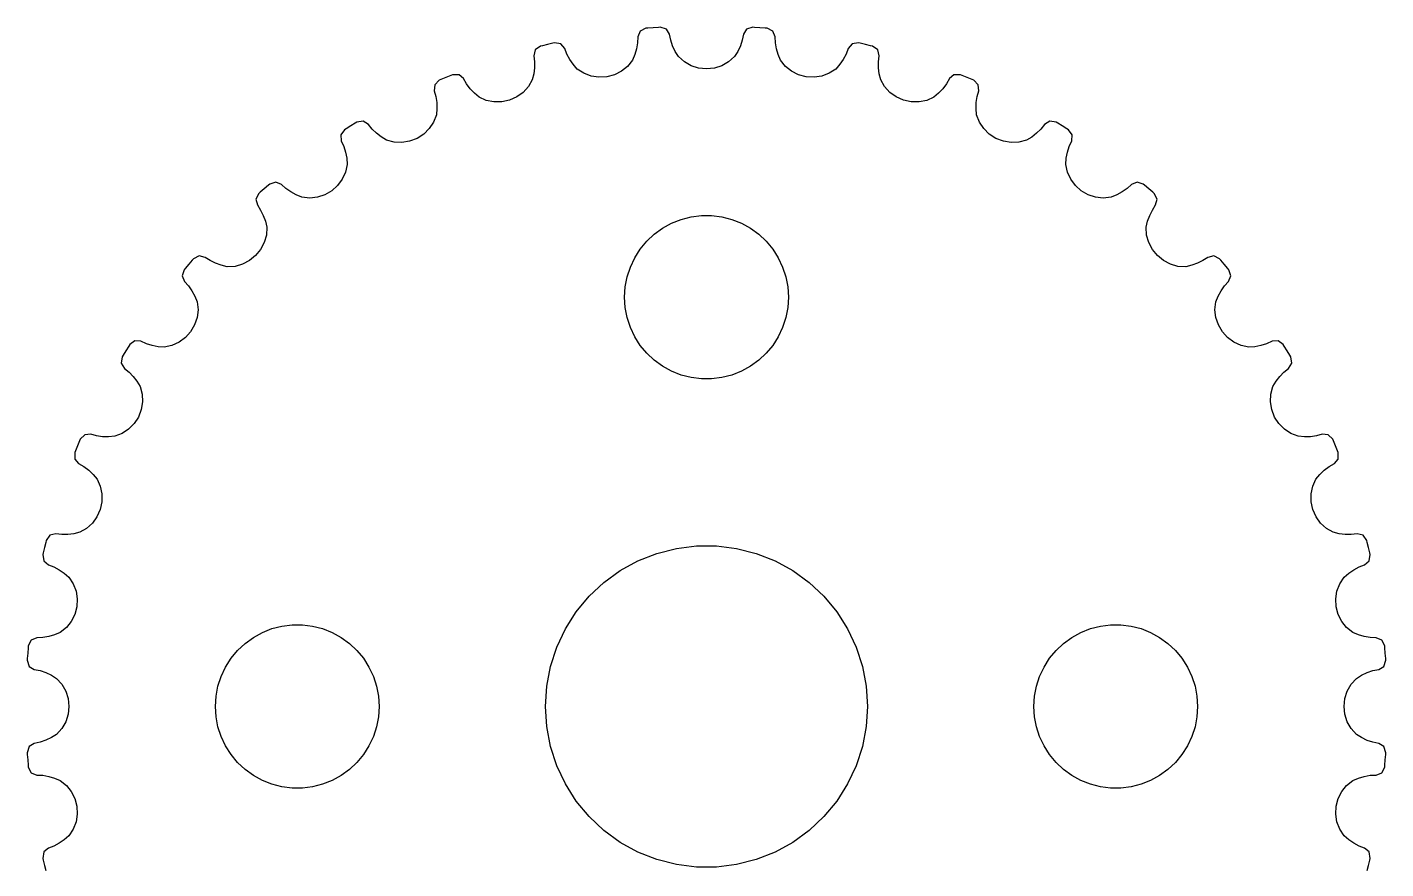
# Model space of a CAD drawing. Header units: metres. Extents: x -12 to 12, y 98 to 232.
# Drawn here: x -12.45 to 12.45, y 217.02 to 232.45 of the extents above; entities that cross this region are included whole.
import ezdxf

# ---------------------------------------------------------------- set-up
doc = ezdxf.new("R2010")
doc.units = ezdxf.units.M

msp = doc.modelspace()

# ---------------------------------------------------------------- linework, layer by layer
for p, q in [((-1.21602, 232.375), (-1.25708, 232.274)), ((-1.11101, 232.429), (-1.21602, 232.375)), ((-1.07671, 232.432), (-1.11101, 232.429)), ((-0.979034, 232.44), (-1.07671, 232.432)), ((-0.881302, 232.447), (-0.979034, 232.44)), ((-0.846939, 232.45), (-0.881302, 232.447)), ((-0.734589, 232.412), (-0.846939, 232.45)), ((-0.678375, 232.319), (-0.734589, 232.412)), ((-0.655991, 232.211), (-0.678375, 232.319)), ((0.678375, 232.319), (0.656052, 232.211)), ((0.734741, 232.412), (0.678375, 232.319)), ((0.846939, 232.45), (0.734741, 232.412)), ((0.881302, 232.447), (0.846939, 232.45)), ((0.979034, 232.44), (0.881302, 232.447)), ((1.07671, 232.432), (0.979034, 232.44)), ((1.11101, 232.429), (1.07671, 232.432)), ((1.21616, 232.374), (1.11101, 232.429)), ((1.25708, 232.274), (1.21616, 232.374)), ((-3.04161, 232.102), (-3.13686, 232.032)), ((-3.00822, 232.11), (-3.04161, 232.102)), ((-2.91301, 232.134), (-3.00822, 232.11)), ((-2.81763, 232.156), (-2.91301, 232.134)), ((-2.78404, 232.164), (-2.81763, 232.156)), ((-2.66728, 232.145), (-2.78404, 232.164)), ((-2.59717, 232.061), (-2.66728, 232.145)), ((-2.55817, 231.958), (-2.59717, 232.061)), ((-1.26227, 232.163), (-1.28096, 232.055)), ((-1.25708, 232.274), (-1.26227, 232.163)), ((-0.620392, 232.107), (-0.655991, 232.211)), ((-0.572189, 232.006), (-0.620392, 232.107)), ((0.620544, 232.107), (0.572357, 232.006)), ((0.656052, 232.211), (0.620544, 232.107)), ((1.26231, 232.163), (1.25708, 232.274)), ((1.28111, 232.055), (1.26231, 232.163)), ((2.59717, 232.061), (2.55823, 231.958)), ((2.66742, 232.145), (2.59717, 232.061)), ((2.78404, 232.164), (2.66742, 232.145)), ((2.81763, 232.156), (2.78404, 232.164)), ((2.91301, 232.134), (2.81763, 232.156)), ((3.00822, 232.11), (2.91301, 232.134)), ((3.04161, 232.102), (3.00822, 232.11)), ((3.13699, 232.032), (3.04161, 232.102)), ((-3.13686, 232.032), (-3.16162, 231.926)), ((-3.16162, 231.926), (-3.14952, 231.816)), ((-3.14952, 231.816), (-3.15094, 231.706)), ((-2.50664, 231.86), (-2.55817, 231.958)), ((-2.44327, 231.769), (-2.50664, 231.86)), ((-1.35741, 231.843), (-1.44673, 231.731)), ((-1.31281, 231.948), (-1.35741, 231.843)), ((-1.28096, 232.055), (-1.31281, 231.948)), ((-0.511993, 231.91), (-0.572189, 232.006)), ((-0.406158, 231.813), (-0.511993, 231.91)), ((-0.281647, 231.742), (-0.406158, 231.813)), ((0.406158, 231.813), (0.281647, 231.742)), ((0.511993, 231.91), (0.406158, 231.813)), ((0.572357, 232.006), (0.511993, 231.91)), ((1.31297, 231.948), (1.28111, 232.055)), ((1.35741, 231.843), (1.31297, 231.948)), ((1.44673, 231.731), (1.35741, 231.843)), ((2.50679, 231.86), (2.44344, 231.769)), ((2.55823, 231.958), (2.50679, 231.86)), ((3.16162, 231.926), (3.13699, 232.032)), ((3.14957, 231.816), (3.16162, 231.926)), ((3.15109, 231.706), (3.14957, 231.816)), ((-4.68457, 231.566), (-4.77527, 231.529)), ((-4.6526, 231.578), (-4.68457, 231.566)), ((-4.53429, 231.578), (-4.6526, 231.578)), ((-4.452, 231.507), (-4.53429, 231.578)), ((-3.16565, 231.595), (-3.19341, 231.485)), ((-3.15094, 231.706), (-3.16565, 231.595)), ((-2.3688, 231.683), (-2.44327, 231.769)), ((-2.24907, 231.604), (-2.3688, 231.683)), ((-2.11508, 231.554), (-2.24907, 231.604)), ((-1.6877, 231.578), (-1.82796, 231.541)), ((-1.55872, 231.642), (-1.6877, 231.578)), ((-1.44673, 231.731), (-1.55872, 231.642)), ((-0.144287, 231.7), (-0.281647, 231.742)), ((0, 231.685), (-0.144287, 231.7)), ((0.144287, 231.7), (0, 231.685)), ((0.281647, 231.742), (0.144287, 231.7)), ((1.55872, 231.642), (1.44673, 231.731)), ((1.6877, 231.578), (1.55872, 231.642)), ((1.82796, 231.541), (1.6877, 231.578)), ((2.24907, 231.604), (2.11508, 231.554)), ((2.3688, 231.683), (2.24907, 231.604)), ((2.44344, 231.769), (2.3688, 231.683)), ((3.16582, 231.595), (3.15109, 231.706)), ((3.19341, 231.485), (3.16582, 231.595)), ((4.53441, 231.578), (4.452, 231.507)), ((4.6526, 231.578), (4.53441, 231.578)), ((4.68457, 231.566), (4.6526, 231.578)), ((4.77527, 231.529), (4.68457, 231.566)), ((-4.98044, 231.393), (-4.9883, 231.284)), ((-4.89732, 231.477), (-4.98044, 231.393)), ((-4.86566, 231.491), (-4.89732, 231.477)), ((-4.77527, 231.529), (-4.86566, 231.491)), ((-4.39735, 231.411), (-4.452, 231.507)), ((-4.33116, 231.322), (-4.39735, 231.411)), ((-4.2542, 231.241), (-4.33116, 231.322)), ((-3.26402, 231.36), (-3.3607, 231.255)), ((-3.19341, 231.485), (-3.26402, 231.36)), ((-1.97273, 231.533), (-2.11508, 231.554)), ((-1.82796, 231.541), (-1.97273, 231.533)), ((1.97273, 231.533), (1.82796, 231.541)), ((2.11508, 231.554), (1.97273, 231.533)), ((3.26402, 231.36), (3.19341, 231.485)), ((3.3607, 231.255), (3.26402, 231.36)), ((4.3313, 231.322), (4.25436, 231.241)), ((4.3974, 231.411), (4.3313, 231.322)), ((4.452, 231.507), (4.3974, 231.411)), ((4.86566, 231.491), (4.77527, 231.529)), ((4.89732, 231.477), (4.86566, 231.491)), ((4.98058, 231.393), (4.89732, 231.477)), ((4.9883, 231.284), (4.98058, 231.393)), ((-4.9883, 231.284), (-4.95921, 231.178)), ((-4.95921, 231.178), (-4.94334, 231.069)), ((-4.94334, 231.069), (-4.94055, 230.957)), ((-4.16728, 231.169), (-4.2542, 231.241)), ((-4.03661, 231.109), (-4.16728, 231.169)), ((-3.89644, 231.081), (-4.03661, 231.109)), ((-3.75259, 231.082), (-3.89644, 231.081)), ((-3.6109, 231.113), (-3.75259, 231.082)), ((-3.47813, 231.172), (-3.6109, 231.113)), ((-3.3607, 231.255), (-3.47813, 231.172)), ((3.47813, 231.172), (3.3607, 231.255)), ((3.6109, 231.113), (3.47813, 231.172)), ((3.75259, 231.082), (3.6109, 231.113)), ((3.89644, 231.081), (3.75259, 231.082)), ((4.03661, 231.109), (3.89644, 231.081)), ((4.16728, 231.169), (4.03661, 231.109)), ((4.25436, 231.241), (4.16728, 231.169)), ((4.9407, 230.957), (4.94348, 231.069)), ((4.94348, 231.069), (4.95926, 231.178)), ((4.95926, 231.178), (4.9883, 231.284)), ((-4.95076, 230.844), (-5.00095, 230.71)), ((-4.94055, 230.957), (-4.95076, 230.844)), ((4.95076, 230.844), (4.9407, 230.957)), ((5.00095, 230.71), (4.95076, 230.844)), ((-6.63245, 230.57), (-6.7014, 230.474)), ((-6.6033, 230.588), (-6.63245, 230.57)), ((-6.51994, 230.64), (-6.6033, 230.588)), ((-6.43617, 230.69), (-6.51994, 230.64)), ((-6.4066, 230.708), (-6.43617, 230.69)), ((-6.28964, 230.726), (-6.4066, 230.708)), ((-6.19719, 230.668), (-6.28964, 230.726)), ((-6.12827, 230.582), (-6.19719, 230.668)), ((-6.04903, 230.505), (-6.12827, 230.582)), ((-5.07996, 230.59), (-5.18292, 230.49)), ((-5.00095, 230.71), (-5.07996, 230.59)), ((5.07996, 230.59), (5.00095, 230.71)), ((5.18292, 230.49), (5.07996, 230.59)), ((6.12831, 230.582), (6.04916, 230.505)), ((6.19719, 230.668), (6.12831, 230.582)), ((6.28976, 230.726), (6.19719, 230.668)), ((6.4066, 230.708), (6.28976, 230.726)), ((6.43617, 230.69), (6.4066, 230.708)), ((6.51994, 230.64), (6.43617, 230.69)), ((6.6033, 230.588), (6.51994, 230.64)), ((6.63245, 230.57), (6.6033, 230.588)), ((6.70151, 230.474), (6.63245, 230.57)), ((-6.7014, 230.474), (-6.69214, 230.365)), ((-6.69214, 230.365), (-6.64679, 230.265)), ((-5.96037, 230.438), (-6.04903, 230.505)), ((-5.86316, 230.379), (-5.96037, 230.438)), ((-5.72475, 230.341), (-5.86316, 230.379)), ((-5.58186, 230.335), (-5.72475, 230.341)), ((-5.44006, 230.359), (-5.58186, 230.335)), ((-5.30495, 230.412), (-5.44006, 230.359)), ((-5.18292, 230.49), (-5.30495, 230.412)), ((5.30495, 230.412), (5.18292, 230.49)), ((5.44006, 230.359), (5.30495, 230.412)), ((5.58186, 230.335), (5.44006, 230.359)), ((5.72475, 230.341), (5.58186, 230.335)), ((5.86316, 230.379), (5.72475, 230.341)), ((5.96053, 230.437), (5.86316, 230.379)), ((6.04916, 230.505), (5.96053, 230.437)), ((6.64684, 230.265), (6.69214, 230.365)), ((6.69214, 230.365), (6.70151, 230.474)), ((-6.64679, 230.265), (-6.61401, 230.159)), ((-6.61401, 230.159), (-6.59381, 230.049)), ((6.59395, 230.049), (6.61414, 230.159)), ((6.61414, 230.159), (6.64684, 230.265)), ((-6.58621, 229.936), (-6.61473, 229.795)), ((-6.59381, 230.049), (-6.58621, 229.936)), ((6.58621, 229.936), (6.59395, 230.049)), ((6.61473, 229.795), (6.58621, 229.936)), ((-8.00284, 229.574), (-8.02928, 229.552)), ((-7.89012, 229.61), (-8.00284, 229.574)), ((-7.78981, 229.568), (-7.89012, 229.61)), ((-6.6741, 229.665), (-6.7601, 229.55)), ((-6.61473, 229.795), (-6.6741, 229.665)), ((6.6741, 229.665), (6.61473, 229.795)), ((6.7601, 229.55), (6.6741, 229.665)), ((7.89024, 229.61), (7.78981, 229.568)), ((8.00284, 229.574), (7.89024, 229.61)), ((8.02928, 229.552), (8.00284, 229.574)), ((-8.20425, 229.402), (-8.25734, 229.296)), ((-8.17833, 229.425), (-8.20425, 229.402)), ((-8.10406, 229.489), (-8.17833, 229.425)), ((-8.02928, 229.552), (-8.10406, 229.489)), ((-7.70827, 229.493), (-7.78981, 229.568)), ((-7.61795, 229.43), (-7.70827, 229.493)), ((-7.51978, 229.377), (-7.61795, 229.43)), ((-7.41466, 229.334), (-7.51978, 229.377)), ((-7.27193, 229.318), (-7.41466, 229.334)), ((-7.12982, 229.334), (-7.27193, 229.318)), ((-6.99358, 229.38), (-7.12982, 229.334)), ((-6.86835, 229.453), (-6.99358, 229.38)), ((-6.7601, 229.55), (-6.86835, 229.453)), ((6.86835, 229.453), (6.7601, 229.55)), ((6.99358, 229.38), (6.86835, 229.453)), ((7.12982, 229.334), (6.99358, 229.38)), ((7.27193, 229.318), (7.12982, 229.334)), ((7.41466, 229.334), (7.27193, 229.318)), ((7.51991, 229.377), (7.41466, 229.334)), ((7.61809, 229.43), (7.51991, 229.377)), ((7.70831, 229.493), (7.61809, 229.43)), ((7.78981, 229.568), (7.70831, 229.493)), ((8.10406, 229.489), (8.02928, 229.552)), ((8.17833, 229.425), (8.10406, 229.489)), ((8.20425, 229.402), (8.17833, 229.425)), ((8.25745, 229.296), (8.20425, 229.402)), ((-8.25734, 229.296), (-8.23122, 229.191)), ((-8.23122, 229.191), (-8.17072, 229.099)), ((-8.17072, 229.099), (-8.12183, 228.999)), ((8.12193, 228.999), (8.17075, 229.098)), ((8.17075, 229.098), (8.23122, 229.191)), ((8.23122, 229.191), (8.25745, 229.296)), ((-8.12183, 228.999), (-8.08469, 228.894)), ((-8.08469, 228.894), (-8.05949, 228.784)), ((-0.803726, 228.766), (-0.638657, 228.857)), ((-0.638657, 228.857), (-0.463516, 228.927)), ((-0.463516, 228.927), (-0.281067, 228.973)), ((-0.281067, 228.973), (-0.094177, 228.997)), ((-0.094177, 228.997), (0.094177, 228.997)), ((0.094177, 228.997), (0.281067, 228.973)), ((0.281067, 228.973), (0.463516, 228.927)), ((0.463516, 228.927), (0.638657, 228.857)), ((0.638657, 228.857), (0.803726, 228.766)), ((8.05949, 228.784), (8.08481, 228.894)), ((8.08481, 228.894), (8.12193, 228.999)), ((-8.06563, 228.64), (-8.10393, 228.502)), ((-8.05949, 228.784), (-8.06563, 228.64)), ((-1.09344, 228.527), (-0.956131, 228.656)), ((-0.956131, 228.656), (-0.803726, 228.766)), ((0.803726, 228.766), (0.956131, 228.656)), ((0.956131, 228.656), (1.09344, 228.527)), ((8.06563, 228.64), (8.05949, 228.784)), ((8.10393, 228.502), (8.06563, 228.64)), ((-8.17082, 228.375), (-8.26263, 228.263)), ((-8.10393, 228.502), (-8.17082, 228.375)), ((-1.31445, 228.223), (-1.21352, 228.382)), ((-1.21352, 228.382), (-1.09344, 228.527)), ((1.09344, 228.527), (1.21352, 228.382)), ((1.21352, 228.382), (1.31445, 228.223)), ((8.17082, 228.375), (8.10393, 228.502)), ((8.26263, 228.263), (8.17082, 228.375)), ((-9.48863, 228.104), (-9.552, 228.029)), ((-9.4247, 228.178), (-9.48863, 228.104)), ((-9.40202, 228.204), (-9.4247, 228.178)), ((-9.29633, 228.257), (-9.40202, 228.204)), ((-9.1906, 228.231), (-9.29633, 228.257)), ((-9.09848, 228.171), (-9.1906, 228.231)), ((-8.9993, 228.122), (-9.09848, 228.171)), ((-8.89401, 228.085), (-8.9993, 228.122)), ((-8.78358, 228.059), (-8.89401, 228.085)), ((-8.50224, 228.104), (-8.64003, 228.066)), ((-8.37488, 228.171), (-8.50224, 228.104)), ((-8.26263, 228.263), (-8.37488, 228.171)), ((-1.39465, 228.052), (-1.31445, 228.223)), ((1.31445, 228.223), (1.39465, 228.052)), ((8.37488, 228.171), (8.26263, 228.263)), ((8.50224, 228.104), (8.37488, 228.171)), ((8.64003, 228.066), (8.50224, 228.104)), ((8.89413, 228.085), (8.78358, 228.059)), ((8.99942, 228.122), (8.89413, 228.085)), ((9.09851, 228.171), (8.99942, 228.122)), ((9.1906, 228.231), (9.09851, 228.171)), ((9.29643, 228.257), (9.1906, 228.231)), ((9.40202, 228.204), (9.29643, 228.257)), ((9.4247, 228.178), (9.40202, 228.204)), ((9.48863, 228.104), (9.4247, 228.178)), ((9.552, 228.029), (9.48863, 228.104)), ((-9.57405, 228.003), (-9.60997, 227.89)), ((-9.60997, 227.89), (-9.5676, 227.79)), ((-9.552, 228.029), (-9.57405, 228.003)), ((-8.64003, 228.066), (-8.78358, 228.059)), ((-1.48816, 227.688), (-1.45287, 227.873)), ((-1.45287, 227.873), (-1.39465, 228.052)), ((1.39465, 228.052), (1.45287, 227.873)), ((1.45287, 227.873), (1.48816, 227.688)), ((8.78358, 228.059), (8.64003, 228.066)), ((9.57405, 228.003), (9.552, 228.029)), ((9.5676, 227.79), (9.61005, 227.89)), ((9.61005, 227.89), (9.57405, 228.003)), ((-9.5676, 227.79), (-9.49344, 227.708)), ((-9.49344, 227.708), (-9.42964, 227.618)), ((-9.42964, 227.618), (-9.37651, 227.52)), ((-1.5, 227.5), (-1.48816, 227.688)), ((1.48816, 227.688), (1.5, 227.5)), ((9.37662, 227.52), (9.42973, 227.618)), ((9.42973, 227.618), (9.49347, 227.708)), ((9.49347, 227.708), (9.5676, 227.79)), ((-9.37651, 227.52), (-9.33434, 227.415)), ((-9.33434, 227.415), (-9.31793, 227.272)), ((-1.48816, 227.312), (-1.5, 227.5)), ((1.5, 227.5), (1.48816, 227.312)), ((9.31793, 227.272), (9.33434, 227.415)), ((9.33434, 227.415), (9.37662, 227.52)), ((-9.3342, 227.13), (-9.38034, 226.994)), ((-9.31793, 227.272), (-9.3342, 227.13)), ((-1.45287, 227.127), (-1.48816, 227.312)), ((-1.39465, 226.948), (-1.45287, 227.127)), ((1.45287, 227.127), (1.39465, 226.948)), ((1.48816, 227.312), (1.45287, 227.127)), ((9.3342, 227.13), (9.31793, 227.272)), ((9.38034, 226.994), (9.3342, 227.13)), ((-9.45348, 226.868), (-9.54997, 226.76)), ((-9.38034, 226.994), (-9.45348, 226.868)), ((-1.31445, 226.777), (-1.39465, 226.948)), ((1.39465, 226.948), (1.31445, 226.777)), ((9.45348, 226.868), (9.38034, 226.994)), ((9.54997, 226.76), (9.45348, 226.868)), ((-10.588, 226.603), (-10.6396, 226.52)), ((-10.5697, 226.632), (-10.588, 226.603)), ((-10.4736, 226.702), (-10.5697, 226.632)), ((-10.3651, 226.692), (-10.4736, 226.702)), ((-10.2646, 226.647), (-10.3651, 226.692)), ((-10.1591, 226.614), (-10.2646, 226.647)), ((-10.0493, 226.594), (-10.1591, 226.614)), ((-9.93622, 226.586), (-10.0493, 226.594)), ((-9.79541, 226.615), (-9.93622, 226.586)), ((-9.6653, 226.674), (-9.79541, 226.615)), ((-9.54997, 226.76), (-9.6653, 226.674)), ((-1.21352, 226.618), (-1.31445, 226.777)), ((-1.09344, 226.473), (-1.21352, 226.618)), ((1.21352, 226.618), (1.09344, 226.473)), ((1.31445, 226.777), (1.21352, 226.618)), ((9.6653, 226.674), (9.54997, 226.76)), ((9.79541, 226.615), (9.6653, 226.674)), ((9.93622, 226.586), (9.79541, 226.615)), ((10.0494, 226.594), (9.93622, 226.586)), ((10.1591, 226.614), (10.0494, 226.594)), ((10.2647, 226.647), (10.1591, 226.614)), ((10.3651, 226.692), (10.2647, 226.647)), ((10.4737, 226.701), (10.3651, 226.692)), ((10.5697, 226.632), (10.4737, 226.701)), ((10.588, 226.603), (10.5697, 226.632)), ((10.6396, 226.52), (10.588, 226.603)), ((-10.7081, 226.407), (-10.726, 226.29)), ((-10.6904, 226.436), (-10.7081, 226.407)), ((-10.6396, 226.52), (-10.6904, 226.436)), ((-0.956131, 226.344), (-1.09344, 226.473)), ((-0.803726, 226.234), (-0.956131, 226.344)), ((0.956131, 226.344), (0.803726, 226.234)), ((1.09344, 226.473), (0.956131, 226.344)), ((10.6904, 226.436), (10.6396, 226.52)), ((10.7081, 226.407), (10.6904, 226.436)), ((10.726, 226.29), (10.7081, 226.407)), ((-10.726, 226.29), (-10.6684, 226.197)), ((-10.6684, 226.197), (-10.5824, 226.128)), ((-10.5824, 226.128), (-10.5053, 226.049)), ((-0.638657, 226.143), (-0.803726, 226.234)), ((-0.463516, 226.073), (-0.638657, 226.143)), ((0.638657, 226.143), (0.463516, 226.073)), ((0.803726, 226.234), (0.638657, 226.143)), ((10.5054, 226.049), (10.5824, 226.128)), ((10.5824, 226.128), (10.6684, 226.197)), ((10.6684, 226.197), (10.726, 226.29)), ((-10.5053, 226.049), (-10.4374, 225.961)), ((-10.4374, 225.961), (-10.3793, 225.863)), ((-10.3793, 225.863), (-10.3408, 225.725)), ((-0.281067, 226.027), (-0.463516, 226.073)), ((-0.094177, 226.003), (-0.281067, 226.027)), ((0.094177, 226.003), (-0.094177, 226.003)), ((0.281067, 226.027), (0.094177, 226.003)), ((0.463516, 226.073), (0.281067, 226.027)), ((10.3408, 225.725), (10.3793, 225.863)), ((10.3793, 225.863), (10.4375, 225.96)), ((10.4375, 225.96), (10.5054, 226.049)), ((-10.3408, 225.725), (-10.3346, 225.582)), ((10.3346, 225.582), (10.3408, 225.725)), ((-10.3589, 225.44), (-10.4115, 225.305)), ((-10.3346, 225.582), (-10.3589, 225.44)), ((10.3589, 225.44), (10.3346, 225.582)), ((10.4115, 225.305), (10.3589, 225.44)), ((-10.4899, 225.183), (-10.5904, 225.08)), ((-10.4115, 225.305), (-10.4899, 225.183)), ((10.4899, 225.183), (10.4115, 225.305)), ((10.5904, 225.08), (10.4899, 225.183)), ((-11.4907, 224.866), (-11.5285, 224.775)), ((-11.4771, 224.897), (-11.4907, 224.866)), ((-11.393, 224.981), (-11.4771, 224.897)), ((-11.2844, 224.988), (-11.393, 224.981)), ((-11.1781, 224.959), (-11.2844, 224.988)), ((-11.0687, 224.943), (-11.1781, 224.959)), ((-10.9571, 224.941), (-11.0687, 224.943)), ((-10.8442, 224.951), (-10.9571, 224.941)), ((-10.7096, 225.001), (-10.8442, 224.951)), ((-10.5904, 225.08), (-10.7096, 225.001)), ((10.7096, 225.001), (10.5904, 225.08)), ((10.8442, 224.951), (10.7096, 225.001)), ((10.9571, 224.941), (10.8442, 224.951)), ((11.0687, 224.943), (10.9571, 224.941)), ((11.1781, 224.959), (11.0687, 224.943)), ((11.2844, 224.988), (11.1781, 224.959)), ((11.3931, 224.98), (11.2844, 224.988)), ((11.4771, 224.897), (11.3931, 224.98)), ((11.4907, 224.866), (11.4771, 224.897)), ((11.5285, 224.775), (11.4907, 224.866)), ((-11.5657, 224.685), (-11.5785, 224.653)), ((-11.5785, 224.653), (-11.5778, 224.534)), ((-11.5285, 224.775), (-11.5657, 224.685)), ((11.5657, 224.685), (11.5285, 224.775)), ((11.5785, 224.653), (11.5657, 224.685)), ((11.5779, 224.534), (11.5785, 224.653)), ((-11.5778, 224.534), (-11.5065, 224.452)), ((-11.5065, 224.452), (-11.4108, 224.397)), ((-11.4108, 224.397), (-11.3223, 224.331)), ((11.3223, 224.331), (11.4108, 224.397)), ((11.4108, 224.397), (11.5065, 224.452)), ((11.5065, 224.452), (11.5779, 224.534)), ((-11.3223, 224.331), (-11.2414, 224.254)), ((-11.2414, 224.254), (-11.1687, 224.167)), ((-11.1687, 224.167), (-11.109, 224.037)), ((11.109, 224.037), (11.1687, 224.167)), ((11.1687, 224.167), (11.2414, 224.254)), ((11.2414, 224.254), (11.3223, 224.331)), ((-11.109, 224.037), (-11.0806, 223.896)), ((-11.0806, 223.896), (-11.0824, 223.753)), ((11.0806, 223.896), (11.109, 224.037)), ((11.0824, 223.753), (11.0806, 223.896)), ((-11.1132, 223.611), (-11.1716, 223.478)), ((-11.0824, 223.753), (-11.1132, 223.611)), ((11.1132, 223.611), (11.0824, 223.753)), ((11.1716, 223.478), (11.1132, 223.611)), ((-11.2547, 223.361), (-11.36, 223.264)), ((-11.1716, 223.478), (-11.2547, 223.361)), ((11.2547, 223.361), (11.1716, 223.478)), ((11.36, 223.264), (11.2547, 223.361)), ((-12.0319, 223.137), (-12.1019, 223.042)), ((-11.9258, 223.162), (-12.0319, 223.137)), ((-11.8163, 223.15), (-11.9258, 223.162)), ((-11.7057, 223.151), (-11.8163, 223.15)), ((-11.5951, 223.166), (-11.7057, 223.151)), ((-11.4852, 223.193), (-11.5951, 223.166)), ((-11.36, 223.264), (-11.4852, 223.193)), ((11.4852, 223.193), (11.36, 223.264)), ((11.5951, 223.166), (11.4852, 223.193)), ((11.7058, 223.151), (11.5951, 223.166)), ((11.8163, 223.15), (11.7058, 223.151)), ((11.9258, 223.162), (11.8163, 223.15)), ((12.0319, 223.137), (11.9258, 223.162)), ((12.1019, 223.042), (12.0319, 223.137)), ((-12.1336, 222.913), (-12.1561, 222.818)), ((-12.1104, 223.008), (-12.1336, 222.913)), ((-12.1019, 223.042), (-12.1104, 223.008)), ((-0.911591, 222.806), (-0.552765, 222.898)), ((-0.552765, 222.898), (-0.185226, 222.944)), ((-0.185226, 222.944), (0.185226, 222.944)), ((0.185226, 222.944), (0.552765, 222.898)), ((0.552765, 222.898), (0.911591, 222.806)), ((12.1104, 223.008), (12.1019, 223.042)), ((12.1336, 222.913), (12.1104, 223.008)), ((12.1561, 222.818), (12.1336, 222.913)), ((-12.1561, 222.818), (-12.1638, 222.784)), ((-12.1638, 222.784), (-12.1446, 222.667)), ((-12.1446, 222.667), (-12.0613, 222.597)), ((-1.58069, 222.491), (-1.25604, 222.669)), ((-1.25604, 222.669), (-0.911591, 222.806)), ((0.911591, 222.806), (1.25604, 222.669)), ((1.25604, 222.669), (1.58069, 222.491)), ((12.0613, 222.597), (12.1447, 222.667)), ((12.1447, 222.667), (12.1638, 222.784)), ((12.1638, 222.784), (12.1561, 222.818)), ((-12.0613, 222.597), (-11.9582, 222.558)), ((-11.9582, 222.558), (-11.8604, 222.507)), ((-11.8604, 222.507), (-11.7685, 222.443)), ((-11.7685, 222.443), (-11.6831, 222.369)), ((-11.6831, 222.369), (-11.6037, 222.249)), ((-1.88039, 222.273), (-1.58069, 222.491)), ((1.58069, 222.491), (1.88039, 222.273)), ((11.6037, 222.249), (11.6831, 222.369)), ((11.6831, 222.369), (11.7685, 222.443)), ((11.7685, 222.443), (11.8604, 222.507)), ((11.8604, 222.507), (11.9582, 222.558)), ((11.9582, 222.558), (12.0613, 222.597)), ((-11.6037, 222.249), (-11.5537, 222.115)), ((-11.5537, 222.115), (-11.533, 221.973)), ((-2.15045, 222.019), (-1.88039, 222.273)), ((1.88039, 222.273), (2.15045, 222.019)), ((11.533, 221.973), (11.5537, 222.115)), ((11.5537, 222.115), (11.6037, 222.249)), ((-11.533, 221.973), (-11.5413, 221.828)), ((-2.3866, 221.734), (-2.15045, 222.019)), ((2.15045, 222.019), (2.3866, 221.734)), ((11.5413, 221.828), (11.533, 221.973)), ((-11.5781, 221.688), (-11.6418, 221.559)), ((-11.5413, 221.828), (-11.5781, 221.688)), ((-2.5851, 221.421), (-2.3866, 221.734)), ((2.3866, 221.734), (2.5851, 221.421)), ((11.5781, 221.688), (11.5413, 221.828)), ((11.6418, 221.559), (11.5781, 221.688)), ((-11.8433, 221.357), (-11.9476, 221.313)), ((-11.7308, 221.447), (-11.8433, 221.357)), ((-11.6418, 221.559), (-11.7308, 221.447)), ((-8.30373, 221.266), (-8.13866, 221.357)), ((-8.13866, 221.357), (-7.96352, 221.427)), ((-7.96352, 221.427), (-7.78107, 221.473)), ((-7.78107, 221.473), (-7.59418, 221.497)), ((-7.59418, 221.497), (-7.40581, 221.497)), ((-7.40581, 221.497), (-7.21892, 221.473)), ((-7.21892, 221.473), (-7.03647, 221.427)), ((-7.03647, 221.427), (-6.86133, 221.357)), ((-6.86133, 221.357), (-6.69626, 221.266)), ((-2.74283, 221.086), (-2.5851, 221.421)), ((2.5851, 221.421), (2.74283, 221.086)), ((6.69626, 221.266), (6.86133, 221.357)), ((6.86133, 221.357), (7.03647, 221.427)), ((7.03647, 221.427), (7.21892, 221.473)), ((7.21892, 221.473), (7.40581, 221.497)), ((7.40581, 221.497), (7.59418, 221.497)), ((7.59418, 221.497), (7.78107, 221.473)), ((7.78107, 221.473), (7.96352, 221.427)), ((7.96352, 221.427), (8.13866, 221.357)), ((8.13866, 221.357), (8.30373, 221.266)), ((11.7308, 221.447), (11.6418, 221.559)), ((11.8433, 221.357), (11.7308, 221.447)), ((11.9476, 221.313), (11.8433, 221.357)), ((-12.4287, 221.111), (-12.4319, 221.077)), ((-12.3745, 221.216), (-12.4287, 221.111)), ((-12.2735, 221.257), (-12.3745, 221.216)), ((-12.1635, 221.262), (-12.2735, 221.257)), ((-12.0546, 221.281), (-12.1635, 221.262)), ((-11.9476, 221.313), (-12.0546, 221.281)), ((-8.59344, 221.027), (-8.45613, 221.156)), ((-8.45613, 221.156), (-8.30373, 221.266)), ((-6.69626, 221.266), (-6.54385, 221.156)), ((-6.54385, 221.156), (-6.40654, 221.027)), ((6.40654, 221.027), (6.54385, 221.156)), ((6.54385, 221.156), (6.69626, 221.266)), ((8.30373, 221.266), (8.45613, 221.156)), ((8.45613, 221.156), (8.59344, 221.027)), ((12.0546, 221.281), (11.9476, 221.313)), ((12.1635, 221.262), (12.0546, 221.281)), ((12.2735, 221.257), (12.1635, 221.262)), ((12.3745, 221.216), (12.2735, 221.257)), ((12.4287, 221.111), (12.3745, 221.216)), ((12.4319, 221.077), (12.4287, 221.111)), ((-12.4472, 220.881), (-12.4495, 220.847)), ((-12.4399, 220.979), (-12.4472, 220.881)), ((-12.4319, 221.077), (-12.4399, 220.979)), ((-8.81445, 220.723), (-8.71352, 220.882)), ((-8.71352, 220.882), (-8.59344, 221.027)), ((-6.40654, 221.027), (-6.28647, 220.882)), ((-6.28647, 220.882), (-6.18553, 220.723)), ((-2.85732, 220.734), (-2.74283, 221.086)), ((2.74283, 221.086), (2.85732, 220.734)), ((6.18553, 220.723), (6.28647, 220.882)), ((6.28647, 220.882), (6.40654, 221.027)), ((8.59344, 221.027), (8.71352, 220.882)), ((8.71352, 220.882), (8.81445, 220.723)), ((12.4399, 220.979), (12.4319, 221.077)), ((12.4472, 220.881), (12.4399, 220.979)), ((12.4495, 220.847), (12.4472, 220.881)), ((-12.4495, 220.847), (-12.4124, 220.735)), ((-12.4124, 220.735), (-12.3191, 220.678)), ((-12.3191, 220.678), (-12.2112, 220.656)), ((-12.2112, 220.656), (-12.1066, 220.621)), ((-12.1066, 220.621), (-12.0059, 220.572)), ((-8.89465, 220.552), (-8.81445, 220.723)), ((-6.18553, 220.723), (-6.10533, 220.552)), ((-2.92673, 220.37), (-2.85732, 220.734)), ((2.85732, 220.734), (2.92673, 220.37)), ((6.10533, 220.552), (6.18553, 220.723)), ((8.81445, 220.723), (8.89465, 220.552)), ((12.0059, 220.572), (12.1066, 220.62)), ((12.1066, 220.62), (12.2112, 220.656)), ((12.2112, 220.656), (12.3191, 220.678)), ((12.3191, 220.678), (12.4124, 220.735)), ((12.4124, 220.735), (12.4495, 220.847)), ((-12.0059, 220.572), (-11.9099, 220.512)), ((-11.9099, 220.512), (-11.8127, 220.406)), ((-11.8127, 220.406), (-11.7423, 220.282)), ((-8.98816, 220.188), (-8.95287, 220.373)), ((-8.95287, 220.373), (-8.89465, 220.552)), ((-6.10533, 220.552), (-6.04712, 220.373)), ((-6.04712, 220.373), (-6.01183, 220.188)), ((-2.95, 220), (-2.92673, 220.37)), ((2.92673, 220.37), (2.95, 220)), ((6.01183, 220.188), (6.04712, 220.373)), ((6.04712, 220.373), (6.10533, 220.552)), ((8.89465, 220.552), (8.95287, 220.373)), ((8.95287, 220.373), (8.98816, 220.188)), ((11.7423, 220.282), (11.8127, 220.406)), ((11.8127, 220.406), (11.9099, 220.512)), ((11.9099, 220.512), (12.0059, 220.572)), ((-11.7423, 220.282), (-11.6996, 220.144)), ((-11.6996, 220.144), (-11.6852, 220)), ((-9, 220), (-8.98816, 220.188)), ((-6.01183, 220.188), (-6, 220)), ((6, 220), (6.01183, 220.188)), ((8.98816, 220.188), (9, 220)), ((11.6852, 220), (11.6996, 220.144)), ((11.6996, 220.144), (11.7423, 220.282)), ((-11.6852, 220), (-11.6996, 219.856)), ((-8.98816, 219.812), (-9, 220)), ((-6, 220), (-6.01183, 219.812)), ((-2.92673, 219.63), (-2.95, 220)), ((2.95, 220), (2.92673, 219.63)), ((6.01183, 219.812), (6, 220)), ((9, 220), (8.98816, 219.812)), ((11.6996, 219.856), (11.6852, 220)), ((-11.7423, 219.718), (-11.8127, 219.594)), ((-11.6996, 219.856), (-11.7423, 219.718)), ((-8.95287, 219.627), (-8.98816, 219.812)), ((-8.89465, 219.448), (-8.95287, 219.627)), ((-6.04712, 219.627), (-6.10533, 219.448)), ((-6.01183, 219.812), (-6.04712, 219.627)), ((-2.85732, 219.266), (-2.92673, 219.63)), ((2.92673, 219.63), (2.85732, 219.266)), ((6.04712, 219.627), (6.01183, 219.812)), ((6.10533, 219.448), (6.04712, 219.627)), ((8.95287, 219.627), (8.89465, 219.448)), ((8.98816, 219.812), (8.95287, 219.627)), ((11.7423, 219.718), (11.6996, 219.856)), ((11.8127, 219.594), (11.7423, 219.718)), ((-12.1066, 219.38), (-12.2112, 219.344)), ((-12.0059, 219.428), (-12.1066, 219.38)), ((-11.9099, 219.488), (-12.0059, 219.428)), ((-11.8127, 219.594), (-11.9099, 219.488)), ((-8.81445, 219.277), (-8.89465, 219.448)), ((-6.10533, 219.448), (-6.18553, 219.277)), ((6.18553, 219.277), (6.10533, 219.448)), ((8.89465, 219.448), (8.81445, 219.277)), ((11.9099, 219.488), (11.8127, 219.594)), ((12.0059, 219.428), (11.9099, 219.488)), ((12.1066, 219.379), (12.0059, 219.428)), ((12.2112, 219.344), (12.1066, 219.379)), ((-12.4124, 219.265), (-12.4495, 219.153)), ((-12.4495, 219.153), (-12.4472, 219.119)), ((-12.4472, 219.119), (-12.4399, 219.021)), ((-12.3191, 219.322), (-12.4124, 219.265)), ((-12.2112, 219.344), (-12.3191, 219.322)), ((-8.71352, 219.118), (-8.81445, 219.277)), ((-8.59344, 218.973), (-8.71352, 219.118)), ((-6.28647, 219.118), (-6.40654, 218.973)), ((-6.18553, 219.277), (-6.28647, 219.118)), ((-2.74283, 218.914), (-2.85732, 219.266)), ((2.85732, 219.266), (2.74283, 218.914)), ((6.28647, 219.118), (6.18553, 219.277)), ((6.40654, 218.973), (6.28647, 219.118)), ((8.71352, 219.118), (8.59344, 218.973)), ((8.81445, 219.277), (8.71352, 219.118)), ((12.3191, 219.322), (12.2112, 219.344)), ((12.4124, 219.265), (12.3191, 219.322)), ((12.4495, 219.153), (12.4124, 219.265)), ((12.4399, 219.021), (12.4472, 219.119)), ((12.4472, 219.119), (12.4495, 219.153)), ((-12.4399, 219.021), (-12.4319, 218.923)), ((-12.4319, 218.923), (-12.4287, 218.889)), ((-12.4287, 218.889), (-12.3745, 218.784)), ((-8.45613, 218.844), (-8.59344, 218.973)), ((-6.40654, 218.973), (-6.54385, 218.844)), ((-2.5851, 218.579), (-2.74283, 218.914)), ((2.74283, 218.914), (2.5851, 218.579)), ((6.54385, 218.844), (6.40654, 218.973)), ((8.59344, 218.973), (8.45613, 218.844)), ((12.3745, 218.784), (12.4287, 218.889)), ((12.4287, 218.889), (12.4319, 218.923)), ((12.4319, 218.923), (12.4399, 219.021)), ((-12.3745, 218.784), (-12.2735, 218.743)), ((-12.2735, 218.743), (-12.1635, 218.738)), ((-12.1635, 218.738), (-12.0546, 218.719)), ((-12.0546, 218.719), (-11.9476, 218.687)), ((-11.9476, 218.687), (-11.8433, 218.643)), ((-11.8433, 218.643), (-11.7308, 218.553)), ((-8.30373, 218.734), (-8.45613, 218.844)), ((-8.13866, 218.643), (-8.30373, 218.734)), ((-7.96352, 218.573), (-8.13866, 218.643)), ((-6.86133, 218.643), (-7.03647, 218.573)), ((-6.69626, 218.734), (-6.86133, 218.643)), ((-6.54385, 218.844), (-6.69626, 218.734)), ((6.69626, 218.734), (6.54385, 218.844)), ((6.86133, 218.643), (6.69626, 218.734)), ((7.03647, 218.573), (6.86133, 218.643)), ((8.13866, 218.643), (7.96352, 218.573)), ((8.30373, 218.734), (8.13866, 218.643)), ((8.45613, 218.844), (8.30373, 218.734)), ((11.7308, 218.553), (11.8433, 218.643)), ((11.8433, 218.643), (11.9476, 218.687)), ((11.9476, 218.687), (12.0546, 218.719)), ((12.0546, 218.719), (12.1635, 218.738)), ((12.1635, 218.738), (12.2735, 218.743)), ((12.2735, 218.743), (12.3745, 218.784)), ((-11.7308, 218.553), (-11.6418, 218.441)), ((-11.6418, 218.441), (-11.5781, 218.312)), ((-7.78107, 218.527), (-7.96352, 218.573)), ((-7.59418, 218.503), (-7.78107, 218.527)), ((-7.40581, 218.503), (-7.59418, 218.503)), ((-7.21892, 218.527), (-7.40581, 218.503)), ((-7.03647, 218.573), (-7.21892, 218.527)), ((-2.3866, 218.266), (-2.5851, 218.579)), ((2.5851, 218.579), (2.3866, 218.266)), ((7.21892, 218.527), (7.03647, 218.573)), ((7.40581, 218.503), (7.21892, 218.527)), ((7.59418, 218.503), (7.40581, 218.503)), ((7.78107, 218.527), (7.59418, 218.503)), ((7.96352, 218.573), (7.78107, 218.527)), ((11.5781, 218.312), (11.6418, 218.441)), ((11.6418, 218.441), (11.7308, 218.553)), ((-11.5781, 218.312), (-11.5413, 218.172)), ((-11.5413, 218.172), (-11.533, 218.027)), ((-2.15045, 217.981), (-2.3866, 218.266)), ((2.3866, 218.266), (2.15045, 217.981)), ((11.533, 218.027), (11.5413, 218.172)), ((11.5413, 218.172), (11.5781, 218.312)), ((-11.5537, 217.885), (-11.6037, 217.751)), ((-11.533, 218.027), (-11.5537, 217.885)), ((-1.88039, 217.727), (-2.15045, 217.981)), ((2.15045, 217.981), (1.88039, 217.727)), ((11.5537, 217.885), (11.533, 218.027)), ((11.6037, 217.751), (11.5537, 217.885)), ((-11.6831, 217.631), (-11.7685, 217.557)), ((-11.6037, 217.751), (-11.6831, 217.631)), ((-1.58069, 217.509), (-1.88039, 217.727)), ((1.88039, 217.727), (1.58069, 217.509)), ((11.6831, 217.631), (11.6037, 217.751)), ((11.7685, 217.557), (11.6831, 217.631)), ((-12.0613, 217.403), (-12.1447, 217.333)), ((-11.9582, 217.442), (-12.0613, 217.403)), ((-11.8604, 217.493), (-11.9582, 217.442)), ((-11.7685, 217.557), (-11.8604, 217.493)), ((-1.25604, 217.331), (-1.58069, 217.509)), ((1.58069, 217.509), (1.25604, 217.331)), ((11.8604, 217.493), (11.7685, 217.557)), ((11.9582, 217.442), (11.8604, 217.493)), ((12.0613, 217.403), (11.9582, 217.442)), ((12.1446, 217.333), (12.0613, 217.403)), ((-12.1447, 217.333), (-12.1638, 217.216)), ((-12.1638, 217.216), (-12.1561, 217.182)), ((-12.1561, 217.182), (-12.1336, 217.087)), ((-0.911591, 217.194), (-1.25604, 217.331)), ((-0.552765, 217.102), (-0.911591, 217.194)), ((0.911591, 217.194), (0.552765, 217.102)), ((1.25604, 217.331), (0.911591, 217.194)), ((12.1336, 217.087), (12.1561, 217.182)), ((12.1638, 217.216), (12.1446, 217.333)), ((12.1561, 217.182), (12.1638, 217.216)), ((-12.1336, 217.087), (-12.1104, 216.992)), ((-0.185226, 217.056), (-0.552765, 217.102)), ((0.185226, 217.056), (-0.185226, 217.056)), ((0.552765, 217.102), (0.185226, 217.056)), ((12.1104, 216.992), (12.1336, 217.087))]:
    msp.add_line(p, q)

doc.saveas('drawing.dxf')
